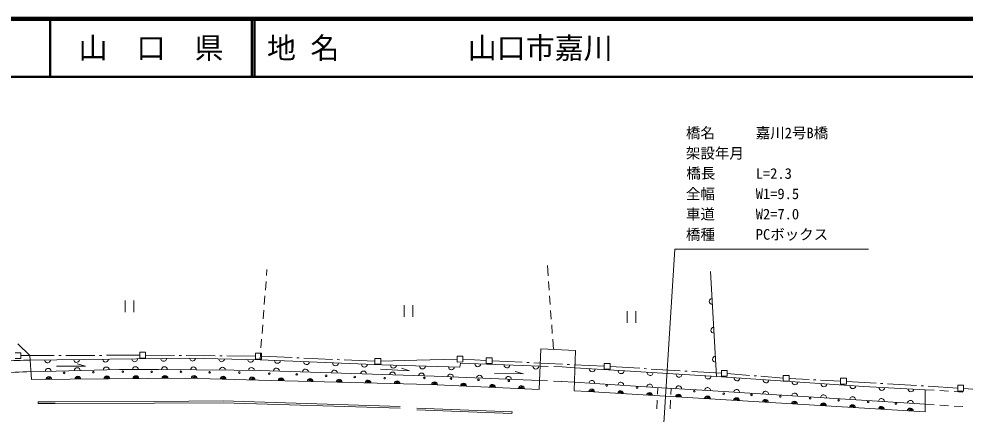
# Model space of a CAD drawing. Units: millimetres, scale not verified. Extents: x 40000 to 680000, y 20000 to 380000.
# Drawn here: x 327580 to 490836, y 311853 to 380000 of the extents above; entities that cross this region are included whole.
import ezdxf
from ezdxf.enums import TextEntityAlignment as Align

# ---------------------------------------------------------------- set-up
doc = ezdxf.new("R2010")
doc.units = ezdxf.units.MM
doc.header["$LTSCALE"] = 1000
for name, color, linetype, lineweight in [('M-BGD', 7, 'Continuous', 13), ('M-BMK-ROW', 30, 'Continuous', 13), ('M-STR-HTXT', 7, 'Continuous', 13), ('M-TTL', 2, 'Continuous', 140), ('M-TTL-LINE', 7, 'Continuous', 50)]:
    doc.layers.add(name, color=color, linetype=linetype, lineweight=lineweight)
doc.layers.add('M-TTL-TXT', color=7, linetype='Continuous')
doc.styles.add('ＭＳ ゴシック', font='')
doc.styles.get('ＭＳ ゴシック').set_extended_font_data('MS Gothic')

msp = doc.modelspace()

# ---------------------------------------------------------------- linework, layer by layer
at = {"layer": 'M-BGD'}
for p, q in [((370371, 336762), (370292, 335728)), ((418785, 337469), (418908, 335720)), ((447946, 318308), (446902, 336443)), ((370216, 334731), (370101, 333235)), ((418978, 334723), (419084, 333227)), ((345891, 331420), (345898, 329417)), ((347393, 331425), (347400, 329422)), ((370025, 332238), (369910, 330743)), ((419154, 332229), (419260, 330733)), ((394059, 330623), (394066, 328620)), ((395562, 330629), (395569, 328625)), ((369834, 329746), (369720, 328250)), ((419330, 329735), (419436, 328239)), ((432543, 329613), (432550, 327610)), ((434045, 329619), (434052, 327615)), ((369643, 327253), (369529, 325757)), ((419506, 327242), (419612, 325745)), ((327378, 323955), (329448, 321939)), ((369452, 324760), (369338, 323265)), ((419682, 324748), (419806, 323000)), ((329448, 321939), (329752, 317793)), ((369262, 322267), (369182, 321234)), ((417622, 323112), (417345, 316110)), ((417622, 323112), (423592, 322792)), ((423592, 322792), (423386, 315891)), ((329511, 321158), (357012, 321512)), ((334081, 320122), (339089, 320139)), ((337635, 320524), (339089, 320139)), ((349441, 321506), (348439, 321503)), ((357012, 321512), (369182, 321234)), ((369182, 321234), (390229, 320334)), ((390229, 320334), (403641, 319969)), ((403779, 320641), (403641, 319969)), ((403779, 320641), (417472, 320087)), ((417472, 320087), (417542, 320157)), ((417502, 320127), (418906, 320073)), ((419905, 320034), (421308, 319980)), ((329648, 319165), (344960, 319518)), ((344960, 319518), (351681, 319541)), ((351681, 319541), (364662, 319415)), ((352426, 318352), (353147, 318354)), ((353238, 318214), (352426, 318352)), ((358246, 318221), (357574, 318449)), ((357574, 318449), (358105, 318391)), ((364662, 319415), (369019, 319380)), ((369019, 319380), (399249, 318362)), ((389991, 319572), (394990, 319289)), ((393566, 319755), (394990, 319289)), ((399249, 318362), (417410, 317623)), ((409664, 318868), (414672, 318785)), ((413228, 319201), (414672, 318785)), ((421308, 319980), (423502, 319837)), ((423472, 319807), (423542, 319877)), ((423502, 319837), (429293, 319466)), ((429583, 319588), (428581, 319584)), ((429293, 319466), (447946, 318308)), ((329752, 317793), (356363, 318035)), ((332266, 317942), (333258, 317845)), ((332316, 318062), (333177, 318085)), ((333258, 317845), (332316, 318062)), ((333177, 318085), (332585, 318294)), ((337264, 317929), (338265, 317923)), ((338265, 317923), (337313, 318080)), ((337313, 318080), (338225, 318063)), ((337423, 318230), (338044, 318282)), ((338225, 318063), (337423, 318230)), ((342281, 317996), (343273, 317940)), ((343273, 317940), (342321, 318147)), ((342321, 318147), (343243, 318080)), ((342441, 318297), (343092, 318300)), ((343243, 318080), (342441, 318297)), ((347279, 317994), (348281, 318007)), ((347309, 318144), (348230, 318177)), ((348281, 318007), (347309, 318144)), ((347438, 318325), (348119, 318327)), ((348230, 318177), (347438, 318325)), ((352287, 318071), (353278, 318064)), ((352316, 318181), (353238, 318214)), ((353278, 318064), (352316, 318181)), ((356363, 318035), (368914, 317697)), ((357305, 318108), (358296, 318041)), ((358296, 318041), (357364, 318268)), ((357364, 318268), (358246, 318221)), ((362303, 317935), (363295, 317918)), ((362343, 318075), (363254, 318078)), ((363295, 317918), (362343, 318075)), ((363254, 318078), (362582, 318316)), ((367311, 317812), (368303, 317765)), ((368303, 317765), (367391, 318012)), ((367391, 318012), (368252, 317955)), ((368252, 317955), (367610, 318193)), ((367610, 318193), (368111, 318125)), ((368914, 317697), (398483, 316937)), ((372320, 317669), (373311, 317632)), ((372369, 317829), (373261, 317832)), ((373311, 317632), (372369, 317829)), ((372529, 318010), (373080, 318022)), ((373261, 317832), (372529, 318010)), ((377328, 317586), (378319, 317529)), ((378319, 317529), (377407, 317756)), ((377407, 317756), (378249, 317729)), ((378249, 317729), (377647, 317937)), ((382336, 317453), (383318, 317436)), ((383318, 317436), (382386, 317583)), ((382386, 317583), (383277, 317556)), ((383277, 317556), (382585, 317784)), ((387344, 317320), (388326, 317233)), ((388326, 317233), (387394, 317460)), ((387394, 317460), (388306, 317383)), ((387534, 317611), (388125, 317613)), ((388306, 317383), (387534, 317611)), ((392343, 317166), (393334, 317130)), ((393334, 317130), (392402, 317327)), ((392402, 317327), (393284, 317310)), ((393284, 317310), (392552, 317498)), ((392552, 317498), (393153, 317470)), ((398483, 316937), (417345, 316110)), ((398813, 317008), (399805, 316942)), ((399805, 316942), (398893, 317189)), ((398893, 317189), (399724, 317162)), ((399724, 317162), (399153, 317380)), ((403812, 316755), (404804, 316698)), ((404804, 316698), (403862, 316905)), ((403862, 316905), (404763, 316868)), ((404763, 316868), (403991, 317066)), ((403991, 317066), (404662, 317028)), ((409010, 316863), (409611, 316865)), ((409762, 316665), (409010, 316863)), ((417410, 317623), (418799, 317569)), ((419798, 317530), (421187, 317476)), ((421157, 317475), (421187, 317476)), ((421187, 317476), (423431, 317333)), ((421187, 317476), (421217, 317476)), ((423431, 317333), (437486, 316460)), ((447946, 318308), (473372, 316613)), ((408821, 316562), (409812, 316485)), ((409812, 316485), (408860, 316682)), ((408860, 316682), (409762, 316665)), ((413819, 316309), (414811, 316262)), ((413859, 316459), (414760, 316472)), ((414811, 316262), (413859, 316459)), ((414760, 316472), (414018, 316650)), ((414018, 316650), (414629, 316632)), ((423396, 315851), (423386, 315891)), ((423396, 315851), (425750, 315738)), ((425750, 315738), (483973, 312212)), ((425920, 315829), (426882, 315742)), ((426882, 315742), (426009, 316000)), ((426009, 316000), (426821, 315932)), ((426821, 315932), (426319, 316161)), ((430899, 315476), (431881, 315449)), ((430968, 315636), (431810, 315639)), ((431881, 315449), (430968, 315636)), ((431810, 315639), (431138, 315797)), ((431138, 315797), (431689, 315769)), ((435908, 315192), (436890, 315116)), ((436890, 315116), (435957, 315323)), ((435957, 315323), (436839, 315286)), ((436097, 315473), (436658, 315485)), ((436839, 315286), (436097, 315473)), ((437486, 316460), (445460, 315986)), ((437763, 315276), (437809, 316441)), ((440063, 315235), (440105, 316304)), ((441838, 314992), (441116, 315190)), ((441116, 315190), (441697, 315162)), ((445460, 315986), (483969, 313544)), ((473372, 316613), (483960, 316058)), ((483960, 316058), (483973, 312212)), ((483960, 316058), (485474, 315964)), ((486472, 315902), (487969, 315809)), ((488967, 315747), (490464, 315654)), ((330887, 313971), (333842, 313981)), ((330887, 313971), (330888, 313671)), ((330888, 313671), (333843, 313681)), ((333842, 313981), (350979, 314040)), ((333843, 313681), (350980, 313740)), ((350979, 314040), (362807, 314111)), ((350980, 313740), (362808, 313810)), ((362808, 313810), (393369, 312873)), ((362817, 314111), (393378, 313174)), ((437663, 312778), (437723, 314276)), ((439963, 312737), (440023, 314236)), ((440916, 314929), (441888, 314802)), ((441888, 314802), (440976, 315049)), ((440976, 315049), (441838, 314992)), ((445896, 314546), (446887, 314529)), ((445925, 314676), (446837, 314689)), ((446887, 314529), (445925, 314676)), ((446095, 314877), (446666, 314889)), ((446837, 314689), (446095, 314877)), ((450894, 314272), (451886, 314226)), ((450944, 314403), (451825, 314406)), ((451886, 314226), (450944, 314403)), ((451034, 314533), (451705, 314555)), ((451825, 314406), (451034, 314533)), ((455893, 313979), (456885, 313882)), ((456885, 313882), (455953, 314119)), ((455953, 314119), (456844, 314072)), ((456844, 314072), (456082, 314270)), ((456082, 314270), (456704, 314252)), ((460892, 313665), (461884, 313589)), ((461884, 313589), (460932, 313786)), ((460932, 313786), (461853, 313739)), ((461041, 313936), (461722, 313939)), ((461853, 313739), (461041, 313936)), ((461722, 313939), (461201, 314037)), ((466883, 313305), (465951, 313513)), ((465951, 313513), (466832, 313486)), ((466832, 313486), (466100, 313683)), ((466100, 313683), (466681, 313665)), ((471690, 313362), (471269, 313461)), ((483969, 313544), (485482, 313450)), ((396244, 312583), (412652, 311928)), ((396253, 312883), (412671, 312228)), ((412652, 311928), (412671, 312228)), ((465891, 313372), (466883, 313305)), ((470890, 313089), (471882, 312972)), ((471882, 312972), (470939, 313199)), ((470939, 313199), (471831, 313192)), ((471029, 313320), (471690, 313362)), ((471831, 313192), (471029, 313320)), ((475889, 312765), (476880, 312699)), ((476880, 312699), (475938, 312896)), ((475938, 312896), (476830, 312889)), ((476078, 313066), (476689, 313069)), ((476830, 312889), (476078, 313066)), ((480888, 312472), (481879, 312395)), ((481879, 312395), (480957, 312643)), ((480957, 312643), (481839, 312575)), ((481839, 312575), (481107, 312793)), ((481107, 312793), (481708, 312755)), ((486481, 313388), (487978, 313295)), ((488976, 313233), (490473, 313140))]:
    msp.add_line(p, q, dxfattribs=at)
for centre in [(335377, 318954), (340425, 319082), (345512, 319159), (350500, 319136), (355538, 319164), (360486, 319040), (365624, 319018), (370783, 318835), (375511, 318691), (380590, 318458), (385528, 318235), (390687, 318042), (397548, 318076), (402145, 317961), (406873, 317757), (412102, 317585), (428981, 316791), (434251, 316439), (444108, 315801), (449198, 315368), (453986, 315164), (458945, 314891), (464104, 314578), (469013, 314234), (474112, 313971), (478900, 313647)]:
    msp.add_circle(centre, 140, dxfattribs=at)
for centre, radius, start, end in [((447200, 331306), 501, 93.30683, 273.30683), ((447488, 326309), 501, 93.30683, 273.30683), ((447775, 321313), 501, 93.30683, 273.30683), ((352344, -391351), 712883, 91.92863, 92.27974), ((352344, -391351), 712883, 91.917, 91.92863), ((352344, -391351), 712883, 91.8355, 91.917), ((332515, 321198), 501, 180.73098, 0.73098), ((337523, 321265), 501, 180.73098, 0.73098), ((342530, 321322), 501, 180.73098, 0.73098), ((347538, 321390), 501, 180.73098, 0.73098), ((347675, 319527), 501, 0.19634, 180.19634), ((352546, 321457), 501, 180.73098, 0.73098), ((352682, 319524), 501, 359.47357, 179.47357), ((357553, 321504), 501, 178.70686, 358.70686), ((357690, 319481), 501, 359.47357, 179.47357), ((362552, 321391), 501, 178.70686, 358.70686), ((367560, 321278), 501, 178.70686, 358.70686), ((372188, 321104), 501, 177.5299, 357.5299), ((377186, 320890), 501, 177.5299, 357.5299), ((382195, 320677), 501, 177.5299, 357.5299), ((387193, 320464), 501, 177.5299, 357.5299), ((392202, 320281), 501, 178.46608, 358.46608), ((397210, 320138), 501, 178.46608, 358.46608), ((402208, 320005), 501, 178.46608, 358.46608), ((406774, 320521), 501, 177.68635, 357.68635), ((411782, 320318), 501, 177.68635, 357.68635), ((416781, 320115), 501, 177.68635, 357.68635), ((352344, -391351), 710880, 91.82898, 92.27974), ((332652, 319235), 501, 1.31589, 181.31589), ((337660, 319343), 501, 1.31589, 181.31589), ((337765, 317871), 501, 0.52641, 180.52641), ((342667, 319460), 501, 1.31589, 181.31589), ((342772, 317918), 501, 0.52641, 180.52641), ((347780, 317965), 501, 0.52641, 180.52641), ((352788, 318002), 501, 0.52641, 180.52641), ((357796, 318000), 501, 358.44781, 178.44781), ((362698, 319439), 501, 359.47357, 179.47357), ((362804, 317866), 501, 358.44781, 178.44781), ((367706, 319386), 501, 359.48599, 179.48599), ((372024, 319280), 501, 358.06522, 178.06522), ((377032, 319107), 501, 358.06522, 178.06522), ((382030, 318934), 501, 358.06522, 178.06522), ((387039, 318771), 501, 358.06522, 178.06522), ((392047, 318598), 501, 358.06522, 178.06522), ((397046, 318434), 501, 358.06522, 178.06522), ((402054, 318241), 501, 357.67689, 177.67689), ((407053, 318038), 501, 357.67689, 177.67689), ((426498, 319647), 501, 176.2418, 356.2418), ((431497, 319324), 501, 176.47322, 356.47322), ((436496, 319020), 501, 176.47322, 356.47322), ((441494, 318707), 501, 176.47322, 356.47322), ((446493, 318404), 501, 176.47322, 356.47322), ((332757, 317824), 501, 0.52641, 180.52641), ((367802, 317733), 501, 358.44781, 178.44781), ((372811, 317600), 501, 358.51957, 178.51957), ((377819, 317467), 501, 358.51957, 178.51957), ((382827, 317344), 501, 358.51957, 178.51957), ((387825, 317211), 501, 358.51957, 178.51957), ((392834, 317078), 501, 358.51957, 178.51957), ((399305, 316900), 501, 357.4973, 177.4973), ((404303, 316677), 501, 357.4973, 177.4973), ((409312, 316463), 501, 357.4973, 177.4973), ((412061, 317835), 501, 357.67689, 177.67689), ((414310, 316240), 501, 357.4973, 177.4973), ((426426, 317153), 501, 356.41845, 176.41845), ((431425, 316840), 501, 356.41845, 176.41845), ((436424, 316526), 501, 356.41845, 176.41845), ((441423, 316223), 501, 356.61305, 176.61305), ((451492, 318070), 501, 176.16568, 356.16568), ((456491, 317737), 501, 176.16568, 356.16568), ((461490, 317403), 501, 176.16568, 356.16568), ((466479, 317070), 501, 176.16568, 356.16568), ((471478, 316736), 501, 176.16568, 356.16568), ((426391, 315671), 501, 0.8645, 172.2023), ((431390, 315367), 501, 0.48786, 172.57895), ((436389, 315064), 501, 0.11139, 172.95542), ((441388, 314770), 501, 359.73507, 173.33174), ((446422, 315919), 501, 356.3782, 176.3782), ((451421, 315606), 501, 356.3782, 176.3782), ((456420, 315293), 501, 356.3782, 176.3782), ((461418, 314979), 501, 356.3782, 176.3782), ((466417, 314656), 501, 356.3782, 176.3782), ((476477, 316443), 501, 177.02571, 357.02571), ((481476, 316190), 501, 177.02571, 357.02571), ((446387, 314467), 501, 359.35889, 173.70791), ((451385, 314174), 501, 358.98283, 174.08397), ((456384, 313870), 501, 358.60688, 174.45992), ((461383, 313567), 501, 358.23102, 174.83579), ((466382, 313274), 501, 357.85523, 175.21158), ((471381, 312970), 501, 356.57097, 176.57097), ((471416, 314343), 501, 356.3782, 176.3782), ((476405, 314029), 501, 356.3782, 176.3782), ((481404, 313706), 501, 356.3782, 176.3782), ((476380, 312667), 501, 356.57097, 176.57097), ((481379, 312374), 501, 356.57097, 176.57097)]:
    msp.add_arc(centre, radius, start, end, dxfattribs=at)
at = {"layer": 'M-BMK-ROW'}
for p, q in [((326912, 322431), (327914, 322434)), ((327914, 322434), (327917, 321433)), ((333676, 321953), (327915, 321933)), ((334876, 321957), (334476, 321956)), ((340676, 321977), (335676, 321960)), ((341876, 321981), (341476, 321980)), ((348437, 322004), (342676, 321984)), ((348436, 322505), (349437, 322508)), ((348439, 321503), (348436, 322505)), ((349437, 322508), (349441, 321506)), ((354429, 321956), (349439, 321997)), ((355629, 321947), (355229, 321950)), ((361429, 321899), (356429, 321940)), ((362629, 321889), (362229, 321893)), ((368419, 321842), (363429, 321883)), ((368417, 322343), (369419, 322346)), ((368421, 321341), (368417, 322343)), ((369419, 322346), (369422, 321345)), ((374722, 321587), (369421, 321815)), ((403194, 321831), (404195, 321834)), ((403197, 320829), (403194, 321831)), ((404195, 321834), (404199, 320833)), ((327917, 321433), (326916, 321429)), ((369422, 321345), (368421, 321341)), ((375921, 321535), (375521, 321552)), ((381715, 321286), (376720, 321501)), ((382914, 321234), (382515, 321251)), ((389014, 320971), (383713, 321199)), ((389013, 321452), (390014, 321455)), ((389016, 320450), (389013, 321452)), ((390018, 320454), (389016, 320450)), ((390014, 321455), (390018, 320454)), ((396225, 321146), (390016, 320954)), ((396225, 321146), (403195, 321320)), ((404199, 320833), (403197, 320829)), ((404197, 321303), (408224, 321087)), ((408223, 321558), (409224, 321561)), ((408226, 320556), (408223, 321558)), ((409228, 320559), (408226, 320556)), ((409224, 321561), (409228, 320559)), ((409226, 321040), (414408, 320790)), ((415207, 320751), (415607, 320732)), ((416406, 320693), (421400, 320452)), ((422199, 320413), (422598, 320394)), ((423397, 320355), (428579, 320105)), ((428578, 320586), (429579, 320589)), ((428581, 319584), (428578, 320586)), ((429579, 320589), (429583, 319588)), ((429581, 320048), (434691, 319741)), ((435490, 319693), (435889, 319669)), ((436688, 319621), (441679, 319320)), ((442477, 319272), (442877, 319248)), ((443675, 319200), (448785, 318892)), ((448784, 319363), (449785, 319366)), ((448787, 318361), (448784, 319363)), ((449789, 318365), (448787, 318361)), ((449785, 319366), (449789, 318365)), ((449787, 318826), (453629, 318525)), ((454427, 318462), (454825, 318431)), ((455623, 318368), (459465, 318067)), ((459463, 318528), (460465, 318532)), ((459467, 317527), (459463, 318528)), ((460465, 318532), (460468, 317530)), ((460468, 317530), (459467, 317527)), ((460467, 318001), (463911, 317822)), ((464710, 317781), (465109, 317760)), ((465908, 317719), (469352, 317540)), ((469350, 318021), (470352, 318025)), ((469354, 317020), (469350, 318021)), ((470355, 317023), (469354, 317020)), ((470352, 318025), (470355, 317023)), ((470354, 317494), (475469, 317189)), ((476267, 317141), (476667, 317117)), ((477465, 317070), (482456, 316772)), ((483255, 316724), (483654, 316701)), ((489566, 316819), (490568, 316822)), ((489570, 315817), (489566, 316819)), ((490568, 316822), (490571, 315820)), ((484453, 316653), (489568, 316348)), ((490571, 315820), (489570, 315817)), ((490570, 316281), (495594, 315907))]:
    msp.add_line(p, q, dxfattribs=at)
at = {"layer": 'M-STR-HTXT'}
msp.add_lwpolyline([(438292, 301215), (440764, 340315), (474166, 340315)], dxfattribs=at)
at = {"layer": 'M-TTL'}
msp.add_line((680000, 380000), (40000, 380000), dxfattribs=at)
at = {"layer": 'M-TTL-LINE'}
for p, q in [((333000, 380000), (333000, 370000)), ((367750, 380000), (367750, 370000)), ((368250, 380000), (368250, 370000)), ((40000, 370000), (680000, 370000))]:
    msp.add_line(p, q, dxfattribs=at)

# ---------------------------------------------------------------- texts
at = {"layer": 'M-STR-HTXT', "style": 'ＭＳ ゴシック'}
for s, p in [('橋名', (442673, 358874)), ('嘉川2号B橋', (454718, 358874)), ('架設年月', (442673, 355374)), ('橋長', (442741, 351925)), ('L=2.3', (454718, 351874)), ('全幅', (442673, 348374)), ('W1=9.5', (454718, 348374)), ('車道', (442673, 344874)), ('W2=7.0', (454718, 344874)), ('橋種', (442673, 341374)), ('PCボックス', (454718, 341374))]:
    msp.add_text(s, height=1833, dxfattribs=at).set_placement(p, align=Align.BOTTOM_LEFT)
at = {"layer": 'M-TTL-TXT', "style": 'ＭＳ ゴシック'}
msp.add_text('山\u3000口\u3000県', height=3666, dxfattribs=at).set_placement((350375, 375000), align=Align.MIDDLE_CENTER)
for s, p in [('地 名', (370380, 375000)), ('山口市嘉川', (405024, 375000))]:
    msp.add_text(s, height=3666, dxfattribs=at).set_placement(p, align=Align.MIDDLE_LEFT)

doc.saveas('drawing.dxf')
